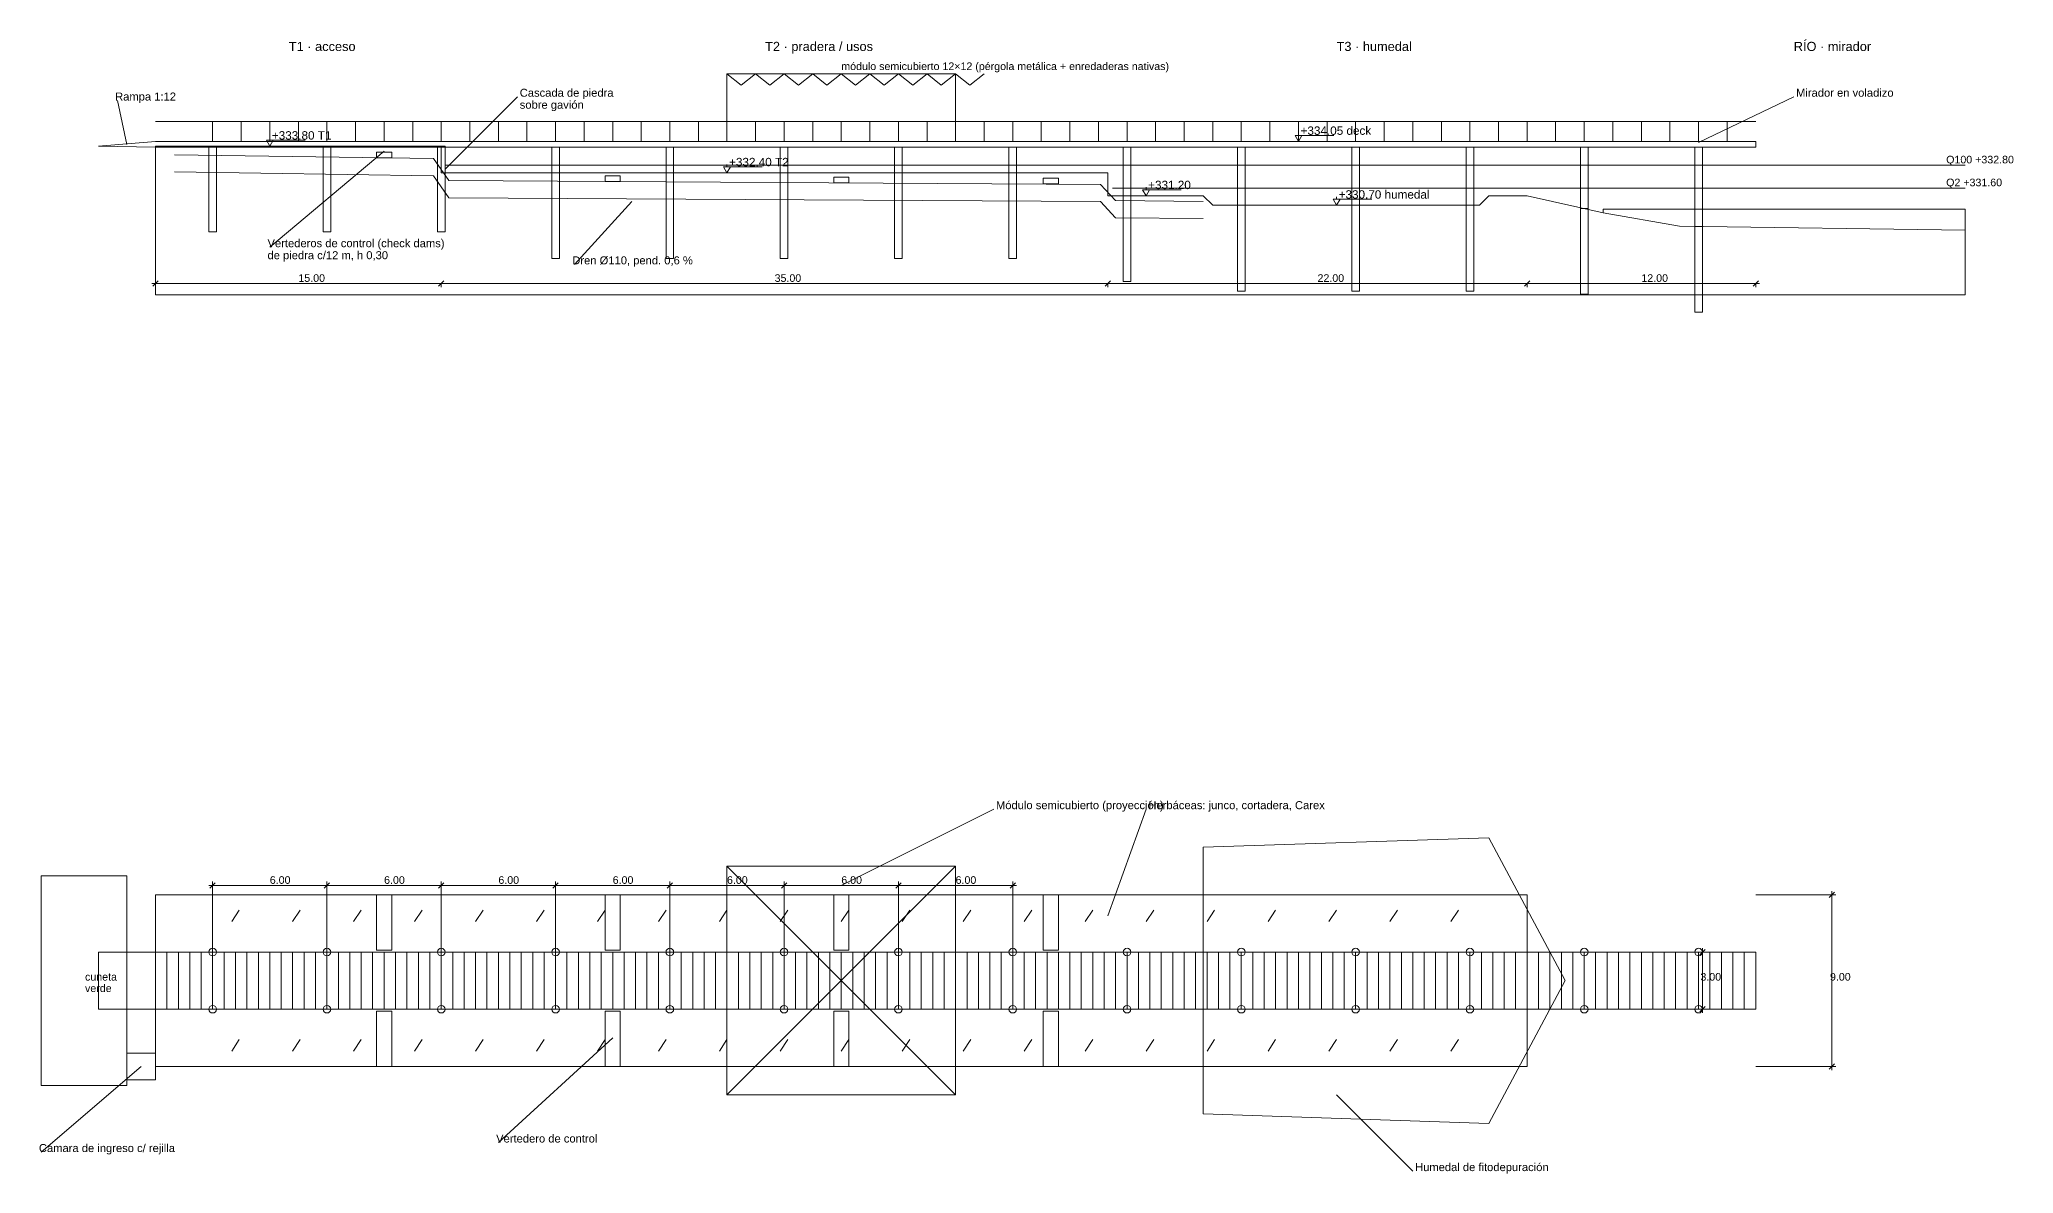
# Model space of a CAD drawing. Header units: metres. Extents: x -1097 to 1588, y -673 to 884.
# Drawn here: x 1293.9 to 1397.5, y -185.1 to -125.6 of the extents above; entities that cross this region are included whole.
import ezdxf

# ---------------------------------------------------------------- set-up
doc = ezdxf.new("R2010")
doc.units = ezdxf.units.M
for name, color, linetype, lineweight, plot in [('COTAS', 7, 'Continuous', 0, False), ('DETALLES', 7, 'Continuous', 0, False), ('SUDS-CUNETA_VERDE', 3, 'Continuous', 0, False), ('SUDS-HUMEDAL', 5, 'Continuous', 0, False), ('SUDS-JARDIN_LLUVIA', 4, 'Continuous', 0, False), ('SUDS-PASARELA', 30, 'Continuous', 0, False)]:
    doc.layers.add(name, color=color, linetype=linetype, lineweight=lineweight, plot=plot)
doc.styles.add('ARIAL', font='arial.ttf')

msp = doc.modelspace()

# ---------------------------------------------------------------- linework, layer by layer
at = {"layer": 'COTAS'}
for points in [[(1360, -130.63), (1360, -130.5)], [(1306, -130.88), (1306, -130.75)], [(1306, -130.88), (1307.85, -130.88)], [(1360, -130.63), (1361.85, -130.63)], [(1330, -132.28), (1330, -132.15)], [(1330, -132.28), (1331.85, -132.28)], [(1352, -133.48), (1352, -133.35)], [(1352, -133.48), (1353.85, -133.48)], [(1362, -133.98), (1362, -133.85)], [(1362, -133.98), (1363.85, -133.98)]]:
    msp.add_lwpolyline(points, dxfattribs=at)
for points in [[(1305.82, -130.88), (1306.18, -130.88), (1306, -131.2)], [(1359.82, -130.63), (1360.18, -130.63), (1360, -130.95)], [(1329.82, -132.28), (1330.18, -132.28), (1330, -132.6)], [(1351.82, -133.48), (1352.18, -133.48), (1352, -133.8)], [(1361.82, -133.98), (1362.18, -133.98), (1362, -134.3)]]:
    msp.add_lwpolyline(points, close=True, dxfattribs=at)
at = {"layer": 'DETALLES'}
for points in [[(1330, -130.95), (1330, -127.4), (1342, -127.4), (1342, -130.95)], [(1330, -127.4), (1330.75, -128), (1331.5, -127.4)], [(1331.5, -127.4), (1332.25, -128), (1333, -127.4)], [(1333, -127.4), (1333.75, -128), (1334.5, -127.4)], [(1334.5, -127.4), (1335.25, -128), (1336, -127.4)], [(1336, -127.4), (1336.75, -128), (1337.5, -127.4)], [(1337.5, -127.4), (1338.25, -128), (1339, -127.4)], [(1339, -127.4), (1339.75, -128), (1340.5, -127.4)], [(1340.5, -127.4), (1341.25, -128), (1342, -127.4)], [(1342, -127.4), (1342.75, -128), (1343.5, -127.4)], [(1298.5, -131.1), (1298, -128.8)], [(1315.2, -132.4), (1319, -128.6)], [(1381, -131), (1386, -128.6)], [(1300, -129.9), (1384, -129.9)], [(1303, -130.95), (1303, -129.9)], [(1304.5, -130.95), (1304.5, -129.9)], [(1306, -130.95), (1306, -129.9)], [(1307.5, -130.95), (1307.5, -129.9)], [(1309, -130.95), (1309, -129.9)], [(1310.5, -130.95), (1310.5, -129.9)], [(1312, -130.95), (1312, -129.9)], [(1313.5, -130.95), (1313.5, -129.9)], [(1315, -130.95), (1315, -129.9)], [(1316.5, -130.95), (1316.5, -129.9)], [(1318, -130.95), (1318, -129.9)], [(1319.5, -130.95), (1319.5, -129.9)], [(1321, -130.95), (1321, -129.9)], [(1322.5, -130.95), (1322.5, -129.9)], [(1324, -130.95), (1324, -129.9)], [(1325.5, -130.95), (1325.5, -129.9)], [(1327, -130.95), (1327, -129.9)], [(1328.5, -130.95), (1328.5, -129.9)], [(1330, -130.95), (1330, -129.9)], [(1331.5, -130.95), (1331.5, -129.9)], [(1333, -130.95), (1333, -129.9)], [(1334.5, -130.95), (1334.5, -129.9)], [(1336, -130.95), (1336, -129.9)], [(1337.5, -130.95), (1337.5, -129.9)], [(1339, -130.95), (1339, -129.9)], [(1340.5, -130.95), (1340.5, -129.9)], [(1342, -130.95), (1342, -129.9)], [(1343.5, -130.95), (1343.5, -129.9)], [(1345, -130.95), (1345, -129.9)], [(1346.5, -130.95), (1346.5, -129.9)], [(1348, -130.95), (1348, -129.9)], [(1349.5, -130.95), (1349.5, -129.9)], [(1351, -130.95), (1351, -129.9)], [(1352.5, -130.95), (1352.5, -129.9)], [(1354, -130.95), (1354, -129.9)], [(1355.5, -130.95), (1355.5, -129.9)], [(1357, -130.95), (1357, -129.9)], [(1358.5, -130.95), (1358.5, -129.9)], [(1360, -130.95), (1360, -129.9)], [(1361.5, -130.95), (1361.5, -129.9)], [(1363, -130.95), (1363, -129.9)], [(1364.5, -130.95), (1364.5, -129.9)], [(1366, -130.95), (1366, -129.9)], [(1367.5, -130.95), (1367.5, -129.9)], [(1369, -130.95), (1369, -129.9)], [(1370.5, -130.95), (1370.5, -129.9)], [(1372, -130.95), (1372, -129.9)], [(1373.5, -130.95), (1373.5, -129.9)], [(1375, -130.95), (1375, -129.9)], [(1376.5, -130.95), (1376.5, -129.9)], [(1378, -130.95), (1378, -129.9)], [(1379.5, -130.95), (1379.5, -129.9)], [(1381, -130.95), (1381, -129.9)], [(1382.5, -130.95), (1382.5, -129.9)], [(1302.8, -131.2), (1302.8, -135.7), (1303.2, -135.7), (1303.2, -131.2)], [(1312, -131.45), (1306, -136.5)], [(1308.8, -131.2), (1308.8, -135.7), (1309.2, -135.7), (1309.2, -131.2)], [(1314.8, -131.2), (1314.8, -135.7), (1315.2, -135.7), (1315.2, -131.2)], [(1301, -131.65), (1314.6, -131.85), (1315.4, -133), (1349.6, -133.2), (1350.4, -134.05), (1355, -134.1)], [(1301, -132.55), (1314.6, -132.75), (1315.4, -133.9), (1349.6, -134.1), (1350.4, -134.95), (1355, -135)], [(1315.24, -132.2), (1395, -132.2)], [(1320.8, -132.6), (1320.8, -137.1), (1321.2, -137.1), (1321.2, -132.6)], [(1326.8, -132.6), (1326.8, -137.1), (1327.2, -137.1), (1327.2, -132.6)], [(1332.8, -132.6), (1332.8, -137.1), (1333.2, -137.1), (1333.2, -132.6)], [(1338.8, -132.6), (1338.8, -137.1), (1339.2, -137.1), (1339.2, -132.6)], [(1344.8, -132.6), (1344.8, -137.1), (1345.2, -137.1), (1345.2, -132.6)], [(1350.24, -133.4), (1395, -133.4)], [(1325, -134.1), (1322, -137.4)], [(1350.8, -133.8), (1350.8, -138.3), (1351.2, -138.3), (1351.2, -133.8)], [(1356.8, -134.3), (1356.8, -138.8), (1357.2, -138.8), (1357.2, -134.3)], [(1362.8, -134.3), (1362.8, -138.8), (1363.2, -138.8), (1363.2, -134.3)], [(1368.8, -134.3), (1368.8, -138.8), (1369.2, -138.8), (1369.2, -134.3)], [(1374.8, -134.47), (1374.8, -138.97), (1375.2, -138.97), (1375.2, -134.47)], [(1380.8, -135.41), (1380.8, -139.91), (1381.2, -139.91), (1381.2, -135.41)], [(1299.8, -138.4), (1315.2, -138.4)], [(1299.86, -138.54), (1300.14, -138.26)], [(1300, -138.4), (1300, -138.6)], [(1314.8, -138.4), (1350.2, -138.4)], [(1314.86, -138.54), (1315.14, -138.26)], [(1314.86, -138.54), (1315.14, -138.26)], [(1315, -138.4), (1315, -138.6)], [(1315, -138.4), (1315, -138.6)], [(1349.8, -138.4), (1372.2, -138.4)], [(1349.86, -138.54), (1350.14, -138.26)], [(1349.86, -138.54), (1350.14, -138.26)], [(1350, -138.4), (1350, -138.6)], [(1350, -138.4), (1350, -138.6)], [(1371.8, -138.4), (1384.2, -138.4)], [(1371.86, -138.54), (1372.14, -138.26)], [(1371.86, -138.54), (1372.14, -138.26)], [(1372, -138.4), (1372, -138.6)], [(1372, -138.4), (1372, -138.6)], [(1383.86, -138.54), (1384.14, -138.26)], [(1384, -138.4), (1384, -138.6)], [(1336, -170), (1344, -166)], [(1350, -171.6), (1352, -166)], [(1302.86, -170.14), (1303.14, -169.86)], [(1303, -173.5), (1303, -169.8)], [(1308.86, -170.14), (1309.14, -169.86)], [(1308.86, -170.14), (1309.14, -169.86)], [(1309, -173.5), (1309, -169.8)], [(1309, -173.5), (1309, -169.8)], [(1314.86, -170.14), (1315.14, -169.86)], [(1314.86, -170.14), (1315.14, -169.86)], [(1315, -173.5), (1315, -169.8)], [(1315, -173.5), (1315, -169.8)], [(1320.86, -170.14), (1321.14, -169.86)], [(1320.86, -170.14), (1321.14, -169.86)], [(1321, -173.5), (1321, -169.8)], [(1321, -173.5), (1321, -169.8)], [(1326.86, -170.14), (1327.14, -169.86)], [(1326.86, -170.14), (1327.14, -169.86)], [(1327, -173.5), (1327, -169.8)], [(1327, -173.5), (1327, -169.8)], [(1330, -181), (1342, -181), (1342, -169), (1330, -169), (1330, -181), (1342, -169), (1330, -169), (1342, -181)], [(1332.86, -170.14), (1333.14, -169.86)], [(1332.86, -170.14), (1333.14, -169.86)], [(1333, -173.5), (1333, -169.8)], [(1333, -173.5), (1333, -169.8)], [(1338.86, -170.14), (1339.14, -169.86)], [(1338.86, -170.14), (1339.14, -169.86)], [(1339, -173.5), (1339, -169.8)], [(1339, -173.5), (1339, -169.8)], [(1344.86, -170.14), (1345.14, -169.86)], [(1345, -173.5), (1345, -169.8)], [(1302.8, -170), (1309.2, -170)], [(1308.8, -170), (1315.2, -170)], [(1314.8, -170), (1321.2, -170)], [(1320.8, -170), (1327.2, -170)], [(1326.8, -170), (1333.2, -170)], [(1332.8, -170), (1339.2, -170)], [(1338.8, -170), (1345.2, -170)], [(1384, -170.5), (1388.2, -170.5)], [(1387.86, -170.64), (1388.14, -170.36)], [(1388, -179.7), (1388, -170.3)], [(1304, -171.9), (1304.4, -171.3)], [(1307.2, -171.9), (1307.6, -171.3)], [(1310.4, -171.9), (1310.8, -171.3)], [(1313.6, -171.9), (1314, -171.3)], [(1316.8, -171.9), (1317.2, -171.3)], [(1320, -171.9), (1320.4, -171.3)], [(1323.2, -171.9), (1323.6, -171.3)], [(1326.4, -171.9), (1326.8, -171.3)], [(1329.6, -171.9), (1330, -171.3)], [(1332.8, -171.9), (1333.2, -171.3)], [(1336, -171.9), (1336.4, -171.3)], [(1339.2, -171.9), (1339.6, -171.3)], [(1342.4, -171.9), (1342.8, -171.3)], [(1345.6, -171.9), (1346, -171.3)], [(1348.8, -171.9), (1349.2, -171.3)], [(1352, -171.9), (1352.4, -171.3)], [(1355.2, -171.9), (1355.6, -171.3)], [(1358.4, -171.9), (1358.8, -171.3)], [(1361.6, -171.9), (1362, -171.3)], [(1364.8, -171.9), (1365.2, -171.3)], [(1368, -171.9), (1368.4, -171.3)], [(1380, -173.5), (1381.4, -173.5)], [(1381.06, -173.64), (1381.34, -173.36)], [(1381.2, -176.7), (1381.2, -173.3)], [(1380, -176.5), (1381.4, -176.5)], [(1381.06, -176.64), (1381.34, -176.36)], [(1304, -178.7), (1304.4, -178.1)], [(1307.2, -178.7), (1307.6, -178.1)], [(1310.4, -178.7), (1310.8, -178.1)], [(1313.6, -178.7), (1314, -178.1)], [(1316.8, -178.7), (1317.2, -178.1)], [(1324, -178), (1318, -183.5)], [(1320, -178.7), (1320.4, -178.1)], [(1323.2, -178.7), (1323.6, -178.1)], [(1326.4, -178.7), (1326.8, -178.1)], [(1329.6, -178.7), (1330, -178.1)], [(1332.8, -178.7), (1333.2, -178.1)], [(1336, -178.7), (1336.4, -178.1)], [(1339.2, -178.7), (1339.6, -178.1)], [(1342.4, -178.7), (1342.8, -178.1)], [(1345.6, -178.7), (1346, -178.1)], [(1348.8, -178.7), (1349.2, -178.1)], [(1352, -178.7), (1352.4, -178.1)], [(1355.2, -178.7), (1355.6, -178.1)], [(1358.4, -178.7), (1358.8, -178.1)], [(1361.6, -178.7), (1362, -178.1)], [(1364.8, -178.7), (1365.2, -178.1)], [(1368, -178.7), (1368.4, -178.1)], [(1299.25, -179.5), (1294, -184)], [(1384, -179.5), (1388.2, -179.5)], [(1387.86, -179.64), (1388.14, -179.36)], [(1362, -181), (1366, -185)]]:
    msp.add_lwpolyline(points, dxfattribs=at)
for points in [[(1297, -131.2), (1300, -130.95), (1384, -130.95), (1384, -131.25), (1300, -131.25)], [(1300, -131.2), (1315, -131.2), (1315, -132.6), (1350, -132.6), (1350, -133.8), (1355, -133.8), (1355.5, -134.3), (1369.5, -134.3), (1370, -133.8), (1372, -133.8), (1376, -134.7), (1380, -135.4), (1395, -135.6), (1395, -139), (1300, -139)], [(1302.8, -131.25), (1303.2, -131.25), (1303.2, -131.2), (1302.8, -131.2)], [(1308.8, -131.25), (1309.2, -131.25), (1309.2, -131.2), (1308.8, -131.2)], [(1311.6, -131.81), (1312.4, -131.81), (1312.4, -131.51), (1311.6, -131.51)], [(1314.8, -131.25), (1315.2, -131.25), (1315.2, -131.2), (1314.8, -131.2)], [(1320.8, -131.25), (1321.2, -131.25), (1321.2, -132.6), (1320.8, -132.6)], [(1326.8, -131.25), (1327.2, -131.25), (1327.2, -132.6), (1326.8, -132.6)], [(1332.8, -131.25), (1333.2, -131.25), (1333.2, -132.6), (1332.8, -132.6)], [(1338.8, -131.25), (1339.2, -131.25), (1339.2, -132.6), (1338.8, -132.6)], [(1344.8, -131.25), (1345.2, -131.25), (1345.2, -132.6), (1344.8, -132.6)], [(1350.8, -131.25), (1351.2, -131.25), (1351.2, -133.8), (1350.8, -133.8)], [(1356.8, -131.25), (1357.2, -131.25), (1357.2, -134.3), (1356.8, -134.3)], [(1362.8, -131.25), (1363.2, -131.25), (1363.2, -134.3), (1362.8, -134.3)], [(1368.8, -131.25), (1369.2, -131.25), (1369.2, -134.3), (1368.8, -134.3)], [(1374.8, -131.25), (1375.2, -131.25), (1375.2, -134.47), (1374.8, -134.47)], [(1380.8, -131.25), (1381.2, -131.25), (1381.2, -135.41), (1380.8, -135.41)], [(1323.6, -133.05), (1324.4, -133.05), (1324.4, -132.75), (1323.6, -132.75)], [(1335.6, -133.12), (1336.4, -133.12), (1336.4, -132.82), (1335.6, -132.82)], [(1346.6, -133.18), (1347.4, -133.18), (1347.4, -132.88), (1346.6, -132.88)], [(1376, -134.5), (1395, -134.5), (1395, -135.6), (1380, -135.4), (1376, -134.7)], [(1311.6, -173.4), (1312.4, -173.4), (1312.4, -170.5), (1311.6, -170.5)], [(1323.6, -173.4), (1324.4, -173.4), (1324.4, -170.5), (1323.6, -170.5)], [(1335.6, -173.4), (1336.4, -173.4), (1336.4, -170.5), (1335.6, -170.5)], [(1346.6, -173.4), (1347.4, -173.4), (1347.4, -170.5), (1346.6, -170.5)], [(1311.6, -179.5), (1312.4, -179.5), (1312.4, -176.6), (1311.6, -176.6)], [(1323.6, -179.5), (1324.4, -179.5), (1324.4, -176.6), (1323.6, -176.6)], [(1335.6, -179.5), (1336.4, -179.5), (1336.4, -176.6), (1335.6, -176.6)], [(1346.6, -179.5), (1347.4, -179.5), (1347.4, -176.6), (1346.6, -176.6)], [(1298.5, -180.2), (1300, -180.2), (1300, -178.8), (1298.5, -178.8)]]:
    msp.add_lwpolyline(points, close=True, dxfattribs=at)
for centre in [(1303, -173.5), (1309, -173.5), (1315, -173.5), (1321, -173.5), (1327, -173.5), (1333, -173.5), (1339, -173.5), (1345, -173.5), (1351, -173.5), (1357, -173.5), (1363, -173.5), (1369, -173.5), (1375, -173.5), (1381, -173.5), (1303, -176.5), (1309, -176.5), (1315, -176.5), (1321, -176.5), (1327, -176.5), (1333, -176.5), (1339, -176.5), (1345, -176.5), (1351, -176.5), (1357, -176.5), (1363, -176.5), (1369, -176.5), (1375, -176.5), (1381, -176.5)]:
    msp.add_circle(centre, 0.2, dxfattribs=at)
at = {"layer": 'SUDS-CUNETA_VERDE'}
msp.add_lwpolyline([(1294, -180.5), (1298.5, -180.5), (1298.5, -169.5), (1294, -169.5)], close=True, dxfattribs=at)
at = {"layer": 'SUDS-HUMEDAL'}
msp.add_lwpolyline([(1355, -182), (1370, -182.5), (1374, -175), (1370, -167.5), (1355, -168)], close=True, dxfattribs=at)
at = {"layer": 'SUDS-JARDIN_LLUVIA'}
msp.add_lwpolyline([(1300, -179.5), (1372, -179.5), (1372, -170.5), (1300, -170.5)], close=True, dxfattribs=at)
at = {"layer": 'SUDS-PASARELA'}
msp.add_lwpolyline([(1297, -176.5), (1384, -176.5), (1384, -173.5), (1297, -173.5)], close=True, dxfattribs=at)
for points in [[(1300, -176.5), (1300, -173.5)], [(1300.6, -176.5), (1300.6, -173.5)], [(1301.2, -176.5), (1301.2, -173.5)], [(1301.8, -176.5), (1301.8, -173.5)], [(1302.4, -176.5), (1302.4, -173.5)], [(1303, -176.5), (1303, -173.5)], [(1303.6, -176.5), (1303.6, -173.5)], [(1304.2, -176.5), (1304.2, -173.5)], [(1304.8, -176.5), (1304.8, -173.5)], [(1305.4, -176.5), (1305.4, -173.5)], [(1306, -176.5), (1306, -173.5)], [(1306.6, -176.5), (1306.6, -173.5)], [(1307.2, -176.5), (1307.2, -173.5)], [(1307.8, -176.5), (1307.8, -173.5)], [(1308.4, -176.5), (1308.4, -173.5)], [(1309, -176.5), (1309, -173.5)], [(1309.6, -176.5), (1309.6, -173.5)], [(1310.2, -176.5), (1310.2, -173.5)], [(1310.8, -176.5), (1310.8, -173.5)], [(1311.4, -176.5), (1311.4, -173.5)], [(1312, -176.5), (1312, -173.5)], [(1312.6, -176.5), (1312.6, -173.5)], [(1313.2, -176.5), (1313.2, -173.5)], [(1313.8, -176.5), (1313.8, -173.5)], [(1314.4, -176.5), (1314.4, -173.5)], [(1315, -176.5), (1315, -173.5)], [(1315.6, -176.5), (1315.6, -173.5)], [(1316.2, -176.5), (1316.2, -173.5)], [(1316.8, -176.5), (1316.8, -173.5)], [(1317.4, -176.5), (1317.4, -173.5)], [(1318, -176.5), (1318, -173.5)], [(1318.6, -176.5), (1318.6, -173.5)], [(1319.2, -176.5), (1319.2, -173.5)], [(1319.8, -176.5), (1319.8, -173.5)], [(1320.4, -176.5), (1320.4, -173.5)], [(1321, -176.5), (1321, -173.5)], [(1321.6, -176.5), (1321.6, -173.5)], [(1322.2, -176.5), (1322.2, -173.5)], [(1322.8, -176.5), (1322.8, -173.5)], [(1323.4, -176.5), (1323.4, -173.5)], [(1324, -176.5), (1324, -173.5)], [(1324.6, -176.5), (1324.6, -173.5)], [(1325.2, -176.5), (1325.2, -173.5)], [(1325.8, -176.5), (1325.8, -173.5)], [(1326.4, -176.5), (1326.4, -173.5)], [(1327, -176.5), (1327, -173.5)], [(1327.6, -176.5), (1327.6, -173.5)], [(1328.2, -176.5), (1328.2, -173.5)], [(1328.8, -176.5), (1328.8, -173.5)], [(1329.4, -176.5), (1329.4, -173.5)], [(1330, -176.5), (1330, -173.5)], [(1330.6, -176.5), (1330.6, -173.5)], [(1331.2, -176.5), (1331.2, -173.5)], [(1331.8, -176.5), (1331.8, -173.5)], [(1332.4, -176.5), (1332.4, -173.5)], [(1333, -176.5), (1333, -173.5)], [(1333.6, -176.5), (1333.6, -173.5)], [(1334.2, -176.5), (1334.2, -173.5)], [(1334.8, -176.5), (1334.8, -173.5)], [(1335.4, -176.5), (1335.4, -173.5)], [(1336, -176.5), (1336, -173.5)], [(1336.6, -176.5), (1336.6, -173.5)], [(1337.2, -176.5), (1337.2, -173.5)], [(1337.8, -176.5), (1337.8, -173.5)], [(1338.4, -176.5), (1338.4, -173.5)], [(1339, -176.5), (1339, -173.5)], [(1339.6, -176.5), (1339.6, -173.5)], [(1340.2, -176.5), (1340.2, -173.5)], [(1340.8, -176.5), (1340.8, -173.5)], [(1341.4, -176.5), (1341.4, -173.5)], [(1342, -176.5), (1342, -173.5)], [(1342.6, -176.5), (1342.6, -173.5)], [(1343.2, -176.5), (1343.2, -173.5)], [(1343.8, -176.5), (1343.8, -173.5)], [(1344.4, -176.5), (1344.4, -173.5)], [(1345, -176.5), (1345, -173.5)], [(1345.6, -176.5), (1345.6, -173.5)], [(1346.2, -176.5), (1346.2, -173.5)], [(1346.8, -176.5), (1346.8, -173.5)], [(1347.4, -176.5), (1347.4, -173.5)], [(1348, -176.5), (1348, -173.5)], [(1348.6, -176.5), (1348.6, -173.5)], [(1349.2, -176.5), (1349.2, -173.5)], [(1349.8, -176.5), (1349.8, -173.5)], [(1350.4, -176.5), (1350.4, -173.5)], [(1351, -176.5), (1351, -173.5)], [(1351.6, -176.5), (1351.6, -173.5)], [(1352.2, -176.5), (1352.2, -173.5)], [(1352.8, -176.5), (1352.8, -173.5)], [(1353.4, -176.5), (1353.4, -173.5)], [(1354, -176.5), (1354, -173.5)], [(1354.6, -176.5), (1354.6, -173.5)], [(1355.2, -176.5), (1355.2, -173.5)], [(1355.8, -176.5), (1355.8, -173.5)], [(1356.4, -176.5), (1356.4, -173.5)], [(1357, -176.5), (1357, -173.5)], [(1357.6, -176.5), (1357.6, -173.5)], [(1358.2, -176.5), (1358.2, -173.5)], [(1358.8, -176.5), (1358.8, -173.5)], [(1359.4, -176.5), (1359.4, -173.5)], [(1360, -176.5), (1360, -173.5)], [(1360.6, -176.5), (1360.6, -173.5)], [(1361.2, -176.5), (1361.2, -173.5)], [(1361.8, -176.5), (1361.8, -173.5)], [(1362.4, -176.5), (1362.4, -173.5)], [(1363, -176.5), (1363, -173.5)], [(1363.6, -176.5), (1363.6, -173.5)], [(1364.2, -176.5), (1364.2, -173.5)], [(1364.8, -176.5), (1364.8, -173.5)], [(1365.4, -176.5), (1365.4, -173.5)], [(1366, -176.5), (1366, -173.5)], [(1366.6, -176.5), (1366.6, -173.5)], [(1367.2, -176.5), (1367.2, -173.5)], [(1367.8, -176.5), (1367.8, -173.5)], [(1368.4, -176.5), (1368.4, -173.5)], [(1369, -176.5), (1369, -173.5)], [(1369.6, -176.5), (1369.6, -173.5)], [(1370.2, -176.5), (1370.2, -173.5)], [(1370.8, -176.5), (1370.8, -173.5)], [(1371.4, -176.5), (1371.4, -173.5)], [(1372, -176.5), (1372, -173.5)], [(1372.6, -176.5), (1372.6, -173.5)], [(1373.2, -176.5), (1373.2, -173.5)], [(1373.8, -176.5), (1373.8, -173.5)], [(1374.4, -176.5), (1374.4, -173.5)], [(1375, -176.5), (1375, -173.5)], [(1375.6, -176.5), (1375.6, -173.5)], [(1376.2, -176.5), (1376.2, -173.5)], [(1376.8, -176.5), (1376.8, -173.5)], [(1377.4, -176.5), (1377.4, -173.5)], [(1378, -176.5), (1378, -173.5)], [(1378.6, -176.5), (1378.6, -173.5)], [(1379.2, -176.5), (1379.2, -173.5)], [(1379.8, -176.5), (1379.8, -173.5)], [(1380.4, -176.5), (1380.4, -173.5)], [(1381, -176.5), (1381, -173.5)], [(1381.6, -176.5), (1381.6, -173.5)], [(1382.2, -176.5), (1382.2, -173.5)], [(1382.8, -176.5), (1382.8, -173.5)], [(1383.4, -176.5), (1383.4, -173.5)]]:
    msp.add_lwpolyline(points, dxfattribs=at)

# ---------------------------------------------------------------- texts
at = {"layer": 'COTAS', "style": 'ARIAL'}
for s, p in [('+333.80 T1', (1306.11, -130.85)), ('+334.05 deck', (1360.11, -130.6)), ('+332.40 T2', (1330.11, -132.25)), ('+331.20', (1352.11, -133.45)), ('+330.70 humedal', (1362.11, -133.95))]:
    msp.add_text(s, height=0.44, dxfattribs=at).set_placement(p)
at = {"layer": 'DETALLES', "style": 'ARIAL'}
for s, height, p in [('T1 · acceso', 0.48, (1307, -126.2)), ('T2 · pradera / usos', 0.48, (1332, -126.2)), ('T3 · humedal', 0.48, (1362, -126.2)), ('RÍO · mirador', 0.48, (1386, -126.2)), ('módulo semicubierto 12×12 (pérgola metálica + enredaderas nativas)', 0.4, (1336, -127.2)), ('Rampa 1:12', 0.42, (1297.88, -128.8)), ('Cascada de piedra', 0.42, (1319.12, -128.6)), ('Mirador en voladizo', 0.42, (1386.12, -128.6)), ('sobre gavión', 0.42, (1319.12, -129.23)), ('Q100 +332.80', 0.4, (1394, -132.1)), ('Q2 +331.60', 0.4, (1394, -133.3)), ('Vertederos de control (check dams)', 0.42, (1305.88, -136.5)), ('de piedra c/12 m, h 0,30', 0.42, (1305.88, -137.13)), ('Dren Ø110, pend. 0,6 %', 0.42, (1321.88, -137.4)), ('15.00', 0.4, (1307.5, -138.32)), ('35.00', 0.4, (1332.5, -138.32)), ('22.00', 0.4, (1361, -138.32)), ('12.00', 0.4, (1378, -138.32)), ('Módulo semicubierto (proyección)', 0.42, (1344.12, -166)), ('Herbáceas: junco, cortadera, Carex', 0.42, (1352.12, -166)), ('6.00', 0.4, (1306, -169.92)), ('6.00', 0.4, (1312, -169.92)), ('6.00', 0.4, (1318, -169.92)), ('6.00', 0.4, (1324, -169.92)), ('6.00', 0.4, (1330, -169.92)), ('6.00', 0.4, (1336, -169.92)), ('6.00', 0.4, (1342, -169.92)), ('cuneta', 0.4, (1296.3, -175)), ('3.00', 0.4, (1381.1, -175)), ('9.00', 0.4, (1387.9, -175)), ('verde', 0.4, (1296.3, -175.6)), ('Vertedero de control', 0.42, (1317.88, -183.5)), ('Cámara de ingreso c/ rejilla', 0.42, (1293.88, -184)), ('Humedal de fitodepuración', 0.42, (1366.12, -185))]:
    msp.add_text(s, height=height, dxfattribs=at).set_placement(p)

doc.saveas('drawing.dxf')
